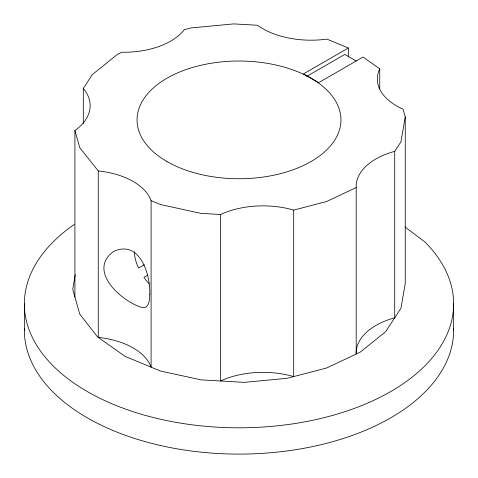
<?xml version="1.0" encoding="UTF-8"?>
<svg xmlns="http://www.w3.org/2000/svg" width="478" height="478" viewBox="0 0 478 478"><rect width="100%" height="100%" fill="white"/><g stroke="black" fill="none" stroke-linecap="round" stroke-linejoin="round"><path stroke-width="0.72" d="M75.273 274.736L72.746 289.411L79.772 314.154L97.649 336.996L125.164 356.397L160.435 371.018L201.059 379.873L244.264 382.358L287.117 378.301L326.689 367.976L360.287 352.095L385.615 331.732L400.952 308.28L405.254 283.329L405.254 116.847L403.085 109.211A65.928 38.067 0 0 1 379.741 68.832L363.023 57.043L318.677 82.646L303.5 73.887L348.337 47.997L348.337 56.96M405.254 116.847L400.952 141.793L394.709 151.341A67.249 38.826 0 0 0 356.188 187.543L326.689 201.495L293.677 210.105A67.703 39.088 0 0 0 220.531 214.508L201.059 213.391L160.435 204.536L151.09 200.658A65.713 37.941 0 0 0 98.259 170.945L79.772 147.666L74.915 130.56A68.563 39.584 0 0 0 83.292 88.43L92.385 74.526L117.713 54.163L121.812 52.227A66.018 38.115 0 0 0 184.323 29.672L190.883 27.957L233.736 23.9L257.469 25.262A68.408 39.495 0 0 0 326.91 39.112L348.337 47.997M306.727 76.402L344.805 54.42L356.188 60.993M144.404 264.692L138.62 268.033L137.329 265.35A32.193 18.588 60 0 1 134.312 251.834M147.839 275.101L143.986 277.324L145.665 279.785A32.193 18.588 60 0 0 149.094 283.627M404.968 226.96L424.876 241.94A214.634 123.916 0 0 1 367.331 403.223A214.634 123.916 0 0 1 83.16 389.104A214.634 123.916 0 0 1 74.198 224.511M453.634 303.894L453.634 330.184M394.709 151.341L394.709 317.828A67.249 38.826 0 0 0 356.188 354.031L356.188 187.543M379.741 68.832L379.741 88.986M293.677 210.105L293.677 376.592A67.703 39.088 0 0 0 220.531 380.996L220.531 214.508M151.09 200.658L151.09 367.146A65.713 37.941 0 0 0 98.259 337.426L98.259 170.945M83.292 88.43L83.292 123.521M74.915 130.56L74.915 297.047M24.366 303.894L24.366 330.184M453.616 328.756A214.634 123.916 0 0 1 239 454.1A214.634 123.916 0 0 1 24.384 328.756M149.757 294.084C149.53 298.529 149.775 303.912 146.077 307.097L142.779 307.736C122.105 302.12 86.751 270.835 113.573 251.512C139.612 239.269 150.588 274.438 149.757 294.084M166.912 161.51A101.951 58.86 0 0 0 337.474 135.119A101.951 58.86 0 0 0 212.614 63.03A101.951 58.86 0 0 0 166.912 161.51"/></g></svg>
